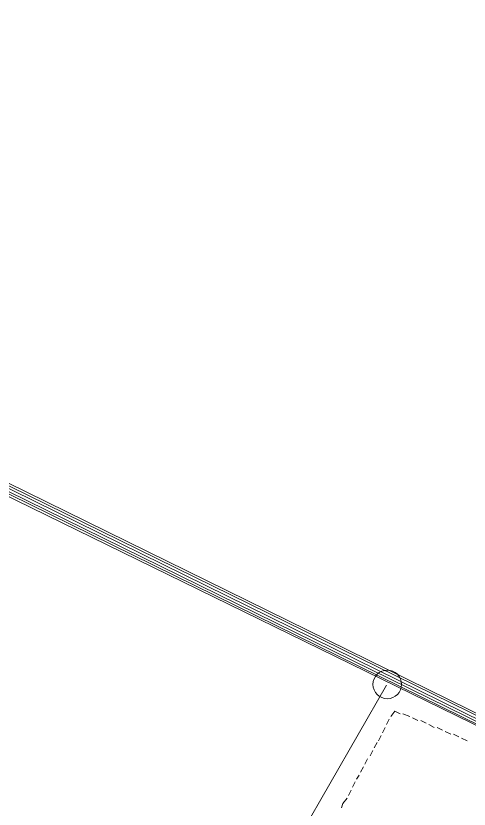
# Model space of a CAD drawing. Header units: inches. Extents: x 1969 to 240164, y 1364 to 46451.
# Drawn here: x 15049 to 16182, y 29100 to 31084 of the extents above; entities that cross this region are included whole.
import ezdxf

# ---------------------------------------------------------------- set-up
doc = ezdxf.new("R2010")
doc.units = ezdxf.units.IN
doc.header["$MEASUREMENT"] = 0
for name, color, linetype in [('PDF_BH_Waste', 7, 'Continuous'), ('PDF_BOUNDARY', 7, 'Continuous'), ('PDF_HAT', 7, 'Continuous'), ('PDF_TEXT2', 7, 'Continuous')]:
    doc.layers.add(name, color=color, linetype=linetype)

msp = doc.modelspace()

# ---------------------------------------------------------------- linework, layer by layer
msp.add_open_spline([(11779.4, 30390.4), (12404.8, 31117.2), (14138.6, 33132.1), (20998.6, 35318.3), (26892.4, 36033.4), (31134.5, 36547.4)], degree=3, knots=[0, 0, 0, 0, 2838.579552, 7869.790795, 20791.577287, 20791.577287, 20791.577287, 20791.577287])
at = {"layer": 'PDF_BH_Waste', "lineweight": 0}
for points in [[(16272.1, 29284.3), (14502.9, 30153.5), (14506.4, 30160.3), (14502.9, 30160.3), (14502.9, 30163.7), (14506.4, 30160.3), (16272.1, 29291.1)], [(16752.7, 29110.4), (16466.4, 29209.3), (16347.1, 29253.6), (16265.2, 29280.9), (14520, 30139.9)], [(16278.9, 29301.3), (14574.5, 30139.9)], [(16749.3, 29103.6), (16466.4, 29205.9), (16347.1, 29246.8), (16265.2, 29277.5), (14516.6, 30133.1)], [(20079.6, 28203.7), (19414.9, 28391.2), (19142.2, 28449.2), (18958.1, 28490.1), (18866.1, 28510.5), (18763.8, 28531), (18586.6, 28561.6), (18402.5, 28595.7), (17396.9, 28858.2), (16848.1, 29093.4), (16814.1, 29107), (16807.2, 29107), (16780, 29117.3), (16766.3, 29124.1), (16759.5, 29124.1), (16476.6, 29226.3), (16357.3, 29267.2), (16275.5, 29297.9), (14574.5, 30133.1)]]:
    msp.add_lwpolyline(points, dxfattribs=at)
at = {"layer": 'PDF_BOUNDARY', "lineweight": 0}
msp.add_lwpolyline([(15975.5, 29410.4), (15621, 28793.4), (15222.2, 27951.5), (14451.8, 26308.5), (15222.2, 27951.5), (15621, 28793.4)], close=True, dxfattribs=at)
msp.add_lwpolyline([(14451.8, 26308.5), (15222.2, 27951.5), (15621, 28793.4), (15975.5, 29410.4)], dxfattribs=at)
at = {"layer": 'PDF_HAT', "lineweight": 0}
msp.add_circle((15977.2, 29412.1), 35.8, dxfattribs=at)
at = {"layer": 'PDF_TEXT2', "lineweight": 0}
for points in [[(15985.7, 29332), (15996, 29345.6), (16009.6, 29338.8)], [(15975.5, 29311.6), (15982.3, 29325.2)], [(16016.4, 29338.8), (16033.5, 29332)], [(16040.3, 29328.6), (16053.9, 29321.8)], [(16060.7, 29321.8), (16074.4, 29315)], [(15965.3, 29291.1), (15972.1, 29304.7)], [(16081.2, 29311.6), (16094.8, 29304.7)], [(16101.6, 29304.7), (16115.3, 29297.9)], [(15955.1, 29270.7), (15961.9, 29284.3)], [(16122.1, 29294.5), (16135.7, 29287.7)], [(16142.5, 29287.7), (16156.2, 29280.9)], [(15944.8, 29253.6), (15951.6, 29267.2)], [(16163, 29277.5), (16176.6, 29270.7)], [(15934.6, 29233.2), (15941.4, 29246.8)], [(15921, 29212.7), (15927.8, 29226.3)], [(15910.7, 29192.3), (15917.6, 29205.9)], [(15900.5, 29175.2), (15907.3, 29185.4)], [(15890.3, 29154.8), (15897.1, 29168.4)], [(15880.1, 29134.3), (15886.9, 29147.9)], [(15863, 29103.6), (15866.4, 29113.9), (15876.7, 29127.5)]]:
    msp.add_lwpolyline(points, dxfattribs=at)

doc.saveas('drawing.dxf')
